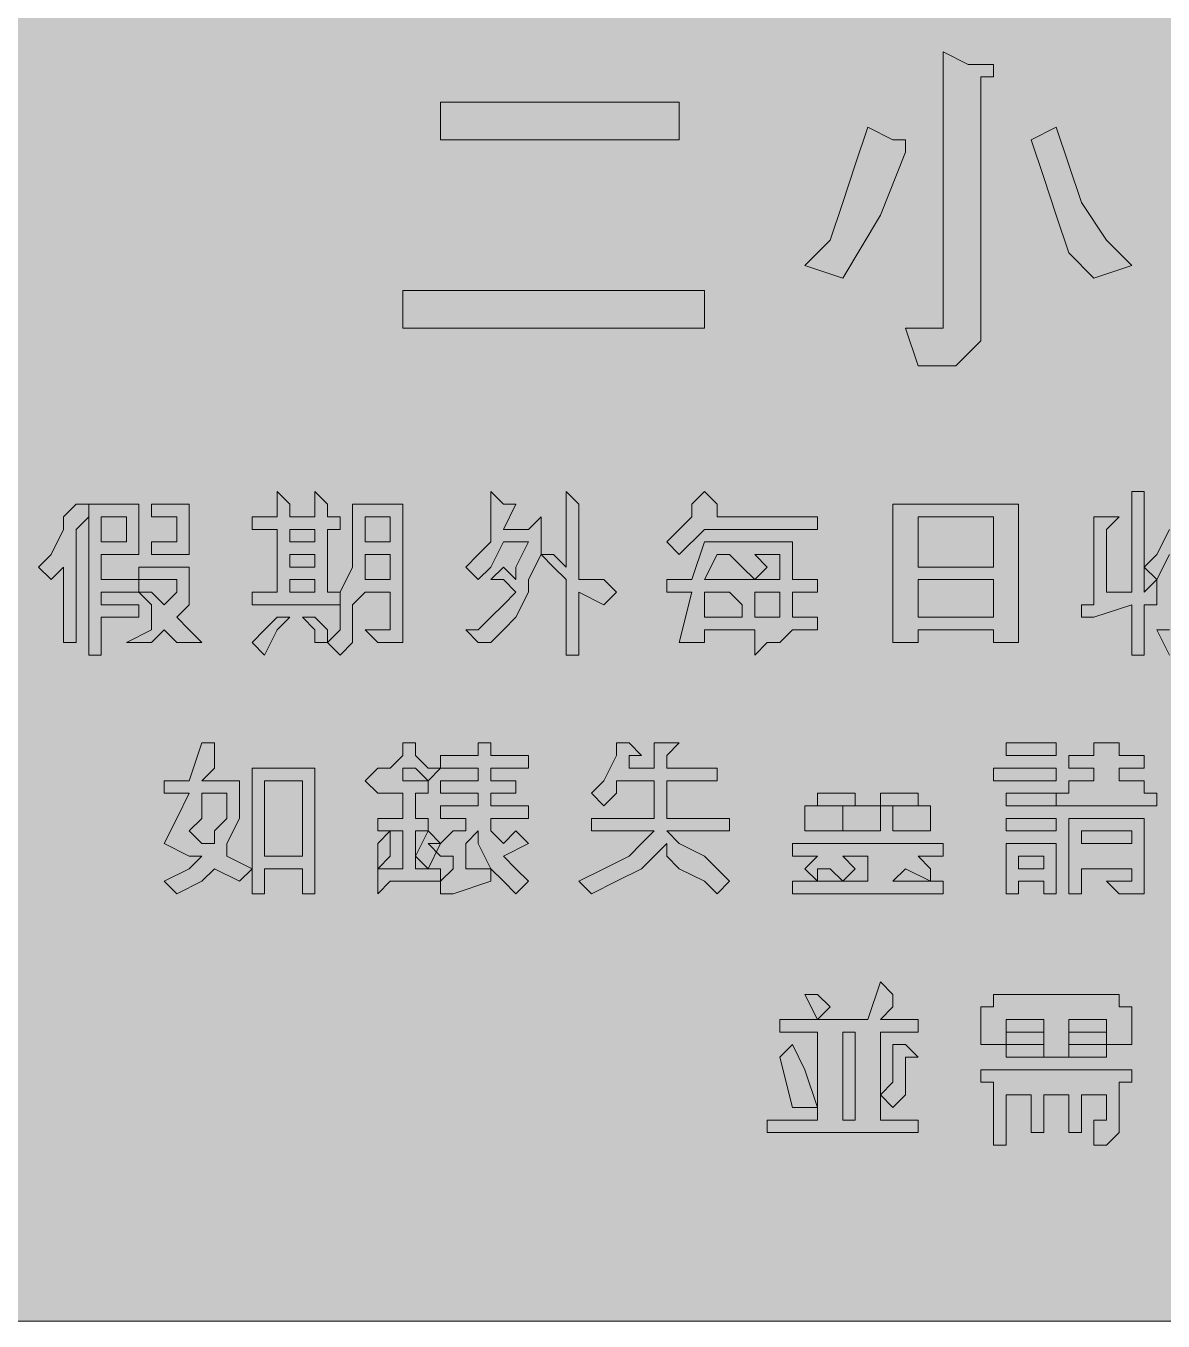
# Model space of a CAD drawing. Header units: metres. Extents: x 10 to 558, y 12 to 259.
# Drawn here: x 135.8 to 244.3, y 11.8 to 135.4 of the extents above; entities that cross this region are included whole.
import ezdxf

# ---------------------------------------------------------------- set-up
doc = ezdxf.new("R2010")
doc.units = ezdxf.units.M
doc.layers.add('FILL_BLUE_0000FF', color=7, linetype='Continuous', true_color=0x0000ff)
doc.layers.add('FILL_WHITE_FFFFFF', color=7, linetype='Continuous', true_color=0xffffff)

msp = doc.modelspace()

# ---------------------------------------------------------------- hatches: boundary and pattern name
at = {"layer": 'FILL_BLUE_0000FF', "true_color": 0x0000ff}
h = msp.add_hatch(color=7, dxfattribs=at)
h.dxf.hatch_style = 1
h.paths.add_polyline_path([(552.54, 258.94), (553.8, 258.81), (554.83, 258.45), (555.75, 257.76), (557.14, 256.15), (557.56, 255.44), (557.85, 254.76), (558.11, 253.37), (558.15, 251.76), (558.15, 18.96), (558.15, 15.36), (557.75, 15.31), (557.44, 15.15), (556.95, 14.61), (556.46, 13.84), (555.75, 12.96), (554.83, 12.27), (553.8, 11.91), (552.54, 11.78), (550.95, 11.76), (16.95, 11.76), (13.35, 11.76), (12.6, 12.36), (11.83, 12.77), (10.95, 12.96), (10.26, 14.57), (9.9, 15.96), (9.77, 17.35), (9.75, 18.96), (9.75, 251.76), (9.75, 255.36), (10.35, 256.11), (10.76, 256.88), (10.95, 257.76), (11.83, 257.95), (12.6, 258.36), (13.35, 258.96), (16.95, 258.96), (550.95, 258.96), (552.54, 258.94)])
at = {"layer": 'FILL_WHITE_FFFFFF', "true_color": 0xffffff}
h = msp.add_hatch(color=7, dxfattribs=at)
h.dxf.hatch_style = 1
h.paths.add_polyline_path([(226.95, 131.76), (228.15, 131.76), (228.15, 130.56), (226.95, 130.56), (226.95, 107.76), (226.95, 105.36), (225.75, 104.16), (224.55, 102.96), (223.35, 102.96), (220.95, 102.96), (219.75, 106.56), (222.15, 106.56), (223.35, 106.56), (223.35, 107.76), (223.35, 132.96), (225.75, 131.76), (226.95, 131.76)])
h = msp.add_hatch(color=7, dxfattribs=at)
h.dxf.hatch_style = 1
h.paths.add_polyline_path([(198.15, 128.16), (198.15, 124.56), (175.35, 124.56), (175.35, 128.16), (198.15, 128.16)])
h = msp.add_hatch(color=7, dxfattribs=at)
h.dxf.hatch_style = 1
h.paths.add_polyline_path([(212.55, 114.96), (213.75, 118.56), (214.95, 122.16), (216.15, 125.76), (218.55, 124.56), (219.75, 124.56), (219.75, 123.36), (217.35, 117.36), (213.75, 111.36), (210.15, 112.56), (212.55, 114.96)])
h = msp.add_hatch(color=7, dxfattribs=at)
h.dxf.hatch_style = 1
h.paths.add_polyline_path([(235.35, 113.76), (234.15, 117.36), (232.95, 120.96), (231.75, 124.56), (234.15, 125.76), (235.35, 122.16), (236.55, 118.56), (238.95, 114.96), (241.35, 112.56), (237.75, 111.36), (235.35, 113.76)])
h = msp.add_hatch(color=7, dxfattribs=at)
h.dxf.hatch_style = 1
h.paths.add_polyline_path([(200.55, 110.16), (200.55, 106.56), (171.75, 106.56), (171.75, 110.16), (200.55, 110.16)])
h = msp.add_hatch(color=7, dxfattribs=at)
h.dxf.hatch_style = 1
h.paths.add_polyline_path([(160.95, 88.56), (163.35, 88.56), (163.35, 90.96), (164.55, 89.76), (164.55, 88.56), (165.75, 88.56), (165.75, 87.36), (164.55, 87.36), (164.55, 81.36), (165.75, 81.36), (165.75, 80.16), (157.35, 80.16), (157.35, 81.36), (159.75, 81.36), (159.75, 87.36), (157.35, 87.36), (157.35, 88.56), (159.75, 88.56), (159.75, 90.96), (160.95, 89.76), (160.95, 88.56)])
h.paths.add_polyline_path([(160.95, 83.76), (163.35, 83.76), (163.35, 84.96), (160.95, 84.96), (160.95, 83.76)], flags=16)
h.paths.add_polyline_path([(160.95, 82.56), (160.95, 81.36), (163.35, 81.36), (163.35, 82.56), (160.95, 82.56)], flags=16)
h.paths.add_polyline_path([(163.35, 87.36), (160.95, 87.36), (160.95, 86.16), (163.35, 86.16), (163.35, 87.36)], flags=16)
h = msp.add_hatch(color=7, dxfattribs=at)
h.dxf.hatch_style = 1
h.paths.add_polyline_path([(182.55, 89.76), (181.35, 87.36), (183.75, 87.36), (184.95, 88.56), (184.95, 87.36), (184.95, 84.96), (183.75, 82.56), (183.75, 81.36), (182.55, 78.96), (181.35, 77.76), (180.15, 76.56), (178.95, 76.56), (177.75, 77.76), (178.95, 77.76), (180.15, 78.96), (181.35, 80.16), (182.55, 81.36), (181.35, 82.56), (180.15, 82.56), (181.35, 83.76), (182.55, 82.56), (182.55, 83.76), (183.75, 86.16), (181.35, 86.16), (180.15, 83.76), (178.95, 82.56), (177.75, 83.76), (178.95, 84.96), (180.15, 86.16), (180.15, 88.56), (180.15, 90.96), (181.35, 89.76), (182.55, 89.76)])
h = msp.add_hatch(color=7, dxfattribs=at)
h.dxf.hatch_style = 1
h.paths.add_polyline_path([(190.95, 82.56), (192.15, 81.36), (190.95, 80.16), (188.55, 81.36), (188.55, 75.36), (187.35, 75.36), (187.35, 82.56), (186.15, 83.76), (184.95, 84.96), (186.15, 84.96), (187.35, 83.76), (187.35, 90.96), (188.55, 89.76), (188.55, 82.56), (190.95, 82.56)])
h = msp.add_hatch(color=7, dxfattribs=at)
h.dxf.hatch_style = 1
h.paths.add_polyline_path([(198.15, 87.36), (199.35, 88.56), (199.35, 89.76), (200.55, 90.96), (201.75, 89.76), (201.75, 88.56), (211.35, 88.56), (211.35, 87.36), (200.55, 87.36), (198.15, 84.96), (196.95, 86.16), (198.15, 87.36)])
h = msp.add_hatch(color=7, dxfattribs=at)
h.dxf.hatch_style = 1
h.paths.add_polyline_path([(237.75, 80.16), (237.75, 88.56), (238.95, 88.56), (240.15, 88.56), (238.95, 87.36), (238.95, 81.36), (241.35, 81.36), (241.35, 90.96), (242.55, 90.96), (242.55, 89.76), (242.55, 81.36), (243.75, 82.56), (243.75, 80.16), (242.55, 80.16), (242.55, 75.36), (241.35, 75.36), (241.35, 80.16), (237.75, 78.96), (236.55, 78.96), (236.55, 80.16), (237.75, 80.16)])
h = msp.add_hatch(color=7, dxfattribs=at)
h.dxf.hatch_style = 1
h.paths.add_polyline_path([(242.55, 83.76), (243.75, 84.96), (244.95, 87.36), (244.95, 88.56), (244.95, 90.96), (246.15, 89.76), (247.35, 89.76), (246.15, 88.56), (250.95, 88.56), (250.95, 86.16), (250.95, 84.96), (249.75, 82.56), (249.75, 80.16), (248.55, 78.96), (249.75, 77.76), (252.15, 76.56), (250.95, 75.36), (249.75, 76.56), (247.35, 77.76), (246.15, 76.56), (244.95, 75.36), (243.75, 77.76), (244.95, 77.76), (246.15, 78.96), (247.35, 78.96), (246.15, 80.16), (246.15, 81.36), (244.95, 82.56), (244.95, 84.96), (243.75, 82.56), (242.55, 83.76)])
h.paths.add_polyline_path([(246.15, 84.96), (246.15, 83.76), (247.35, 82.56), (247.35, 81.36), (247.35, 80.16), (248.55, 81.36), (248.55, 82.56), (248.55, 84.96), (248.55, 86.16), (246.15, 86.16), (244.95, 84.96), (246.15, 84.96)], flags=16)
h = msp.add_hatch(color=7, dxfattribs=at)
h.dxf.hatch_style = 1
h.paths.add_polyline_path([(141.75, 88.56), (140.55, 87.36), (140.55, 76.56), (139.35, 76.56), (139.35, 83.76), (138.15, 82.56), (136.95, 83.76), (138.15, 84.96), (139.35, 87.36), (139.35, 88.56), (140.55, 89.76), (141.75, 89.76), (141.75, 88.56)])
h = msp.add_hatch(color=7, dxfattribs=at)
h.dxf.hatch_style = 1
h.paths.add_polyline_path([(146.55, 84.96), (142.95, 84.96), (142.95, 82.56), (146.55, 82.56), (146.55, 81.36), (142.95, 81.36), (142.95, 80.16), (146.55, 80.16), (146.55, 78.96), (142.95, 78.96), (142.95, 75.36), (141.75, 75.36), (141.75, 89.76), (146.55, 89.76), (146.55, 84.96)])
h.paths.add_polyline_path([(145.35, 88.56), (142.95, 88.56), (142.95, 86.16), (145.35, 86.16), (145.35, 88.56)], flags=16)
h = msp.add_hatch(color=7, dxfattribs=at)
h.dxf.hatch_style = 1
h.paths.add_polyline_path([(151.35, 89.76), (151.35, 84.96), (147.75, 84.96), (147.75, 86.16), (150.15, 86.16), (150.15, 88.56), (147.75, 88.56), (147.75, 89.76), (151.35, 89.76)])
h = msp.add_hatch(color=7, dxfattribs=at)
h.dxf.hatch_style = 1
h.paths.add_polyline_path([(171.75, 76.56), (170.55, 76.56), (169.35, 76.56), (168.15, 77.76), (169.35, 77.76), (170.55, 77.76), (170.55, 81.36), (168.15, 81.36), (166.95, 80.16), (166.95, 77.76), (166.95, 76.56), (165.75, 75.36), (164.55, 76.56), (165.75, 77.76), (165.75, 78.96), (165.75, 81.36), (166.95, 83.76), (166.95, 89.76), (171.75, 89.76), (171.75, 77.76), (171.75, 76.56)])
h.paths.add_polyline_path([(168.15, 84.96), (168.15, 82.56), (170.55, 82.56), (170.55, 84.96), (168.15, 84.96)], flags=16)
h.paths.add_polyline_path([(170.55, 88.56), (168.15, 88.56), (168.15, 86.16), (170.55, 86.16), (170.55, 88.56)], flags=16)
h = msp.add_hatch(color=7, dxfattribs=at)
h.dxf.hatch_style = 1
h.paths.add_polyline_path([(230.55, 76.56), (228.15, 76.56), (228.15, 77.76), (220.95, 77.76), (220.95, 76.56), (218.55, 76.56), (218.55, 89.76), (230.55, 89.76), (230.55, 76.56)])
h.paths.add_polyline_path([(220.95, 82.56), (220.95, 78.96), (228.15, 78.96), (228.15, 82.56), (220.95, 82.56)], flags=16)
h.paths.add_polyline_path([(228.15, 88.56), (220.95, 88.56), (220.95, 83.76), (228.15, 83.76), (228.15, 88.56)], flags=16)
h = msp.add_hatch(color=7, dxfattribs=at)
h.dxf.hatch_style = 1
h.paths.add_polyline_path([(196.95, 82.56), (199.35, 82.56), (200.55, 86.16), (208.95, 86.16), (208.95, 82.56), (211.35, 82.56), (211.35, 81.36), (208.95, 81.36), (208.95, 78.96), (211.35, 78.96), (211.35, 77.76), (208.95, 77.76), (207.75, 76.56), (206.55, 76.56), (205.35, 75.36), (205.35, 77.76), (200.55, 77.76), (200.55, 76.56), (198.15, 76.56), (199.35, 81.36), (196.95, 81.36), (196.95, 82.56)])
h.paths.add_polyline_path([(207.75, 84.96), (205.35, 84.96), (206.55, 83.76), (205.35, 82.56), (207.75, 82.56), (207.75, 84.96)], flags=16)
h.paths.add_polyline_path([(204.15, 83.76), (202.95, 84.96), (201.75, 84.96), (200.55, 82.56), (205.35, 82.56), (204.15, 83.76)], flags=16)
h.paths.add_polyline_path([(205.35, 78.96), (207.75, 78.96), (207.75, 81.36), (205.35, 81.36), (205.35, 80.16), (205.35, 78.96)], flags=16)
h.paths.add_polyline_path([(200.55, 81.36), (200.55, 78.96), (204.15, 78.96), (204.15, 80.16), (202.95, 81.36), (200.55, 81.36)], flags=16)
h = msp.add_hatch(color=7, dxfattribs=at)
h.dxf.hatch_style = 1
h.paths.add_polyline_path([(150.15, 83.76), (151.35, 83.76), (151.35, 82.56), (151.35, 80.16), (150.15, 78.96), (151.35, 77.76), (152.55, 76.56), (151.35, 76.56), (150.15, 76.56), (148.95, 77.76), (147.75, 76.56), (146.55, 76.56), (145.35, 76.56), (147.75, 77.76), (147.75, 78.96), (147.75, 80.16), (146.55, 81.36), (147.75, 81.36), (148.95, 80.16), (150.15, 81.36), (150.15, 82.56), (146.55, 82.56), (146.55, 83.76), (150.15, 83.76)])
h = msp.add_hatch(color=7, dxfattribs=at)
h.dxf.hatch_style = 1
h.paths.add_polyline_path([(158.55, 77.76), (159.75, 78.96), (160.95, 78.96), (159.75, 77.76), (158.55, 75.36), (157.35, 76.56), (158.55, 77.76)])
h = msp.add_hatch(color=7, dxfattribs=at)
h.dxf.hatch_style = 1
h.paths.add_polyline_path([(164.55, 77.76), (164.55, 76.56), (163.35, 76.56), (163.35, 77.76), (162.15, 78.96), (163.35, 78.96), (164.55, 77.76)])
h = msp.add_hatch(color=7, dxfattribs=at)
h.dxf.hatch_style = 1
h.paths.add_polyline_path([(151.35, 62.16), (148.95, 62.16), (148.95, 63.36), (151.35, 63.36), (152.55, 66.96), (153.75, 66.96), (153.75, 65.76), (153.75, 64.56), (152.55, 63.36), (156.15, 63.36), (156.15, 62.16), (156.15, 60.96), (156.15, 59.76), (154.95, 57.36), (154.95, 56.16), (157.35, 54.96), (156.15, 53.76), (153.75, 54.96), (152.55, 53.76), (150.15, 52.56), (148.95, 53.76), (151.35, 54.96), (152.55, 56.16), (151.35, 56.16), (148.95, 57.36), (150.15, 59.76), (151.35, 62.16)])
h.paths.add_polyline_path([(151.35, 58.56), (152.55, 57.36), (153.75, 57.36), (153.75, 58.56), (154.95, 59.76), (154.95, 60.96), (154.95, 62.16), (152.55, 62.16), (152.55, 59.76), (151.35, 58.56)], flags=16)
h = msp.add_hatch(color=7, dxfattribs=at)
h.dxf.hatch_style = 1
h.paths.add_polyline_path([(172.95, 62.16), (172.95, 59.76), (174.15, 59.76), (174.15, 58.56), (172.95, 58.56), (172.95, 54.96), (175.35, 54.96), (175.35, 53.76), (170.55, 53.76), (169.35, 52.56), (169.35, 53.76), (169.35, 54.96), (171.75, 54.96), (171.75, 58.56), (169.35, 58.56), (169.35, 59.76), (171.75, 59.76), (171.75, 62.16), (169.35, 62.16), (168.15, 63.36), (169.35, 64.56), (170.55, 64.56), (171.75, 65.76), (171.75, 66.96), (172.95, 66.96), (172.95, 65.76), (174.15, 64.56), (175.35, 64.56), (174.15, 63.36), (174.15, 62.16), (172.95, 62.16)])
h.paths.add_polyline_path([(172.95, 64.56), (171.75, 64.56), (171.75, 63.36), (174.15, 63.36), (172.95, 64.56)], flags=16)
h = msp.add_hatch(color=7, dxfattribs=at)
h.dxf.hatch_style = 1
h.paths.add_polyline_path([(176.55, 52.56), (175.35, 52.56), (175.35, 53.76), (176.55, 54.96), (176.55, 56.16), (175.35, 56.16), (174.15, 57.36), (175.35, 57.36), (176.55, 58.56), (177.75, 58.56), (177.75, 59.76), (175.35, 59.76), (175.35, 60.96), (178.95, 60.96), (178.95, 62.16), (175.35, 62.16), (175.35, 63.36), (178.95, 63.36), (178.95, 64.56), (175.35, 64.56), (175.35, 65.76), (178.95, 65.76), (178.95, 66.96), (180.15, 66.96), (180.15, 65.76), (183.75, 65.76), (183.75, 64.56), (180.15, 64.56), (180.15, 63.36), (182.55, 63.36), (182.55, 62.16), (180.15, 62.16), (180.15, 60.96), (183.75, 60.96), (183.75, 59.76), (180.15, 59.76), (180.15, 58.56), (181.35, 57.36), (182.55, 58.56), (183.75, 57.36), (181.35, 56.16), (182.55, 54.96), (183.75, 53.76), (182.55, 52.56), (181.35, 53.76), (180.15, 54.96), (180.15, 53.76), (176.55, 52.56)])
h.paths.add_polyline_path([(178.95, 57.36), (178.95, 58.56), (177.75, 57.36), (177.75, 54.96), (180.15, 54.96), (178.95, 57.36)], flags=16)
h = msp.add_hatch(color=7, dxfattribs=at)
h.dxf.hatch_style = 1
h.paths.add_polyline_path([(194.55, 65.76), (193.35, 65.76), (193.35, 64.56), (195.75, 64.56), (195.75, 66.96), (196.95, 66.96), (198.15, 66.96), (196.95, 65.76), (196.95, 64.56), (201.75, 64.56), (201.75, 63.36), (196.95, 63.36), (196.95, 59.76), (202.95, 59.76), (202.95, 58.56), (196.95, 58.56), (198.15, 57.36), (200.55, 56.16), (201.75, 54.96), (202.95, 53.76), (201.75, 52.56), (200.55, 53.76), (198.15, 54.96), (196.95, 56.16), (196.95, 57.36), (195.75, 56.16), (194.55, 54.96), (192.15, 53.76), (189.75, 52.56), (188.55, 53.76), (190.95, 54.96), (193.35, 56.16), (194.55, 57.36), (195.75, 58.56), (189.75, 58.56), (189.75, 59.76), (195.75, 59.76), (195.75, 63.36), (192.15, 63.36), (192.15, 62.16), (190.95, 60.96), (189.75, 62.16), (190.95, 63.36), (192.15, 65.76), (192.15, 66.96), (193.35, 66.96), (194.55, 65.76)])
h = msp.add_hatch(color=7, dxfattribs=at)
h.dxf.hatch_style = 1
h.paths.add_polyline_path([(234.15, 66.96), (234.15, 65.76), (229.35, 65.76), (229.35, 66.96), (234.15, 66.96)])
h = msp.add_hatch(color=7, dxfattribs=at)
h.dxf.hatch_style = 1
h.paths.add_polyline_path([(237.75, 63.36), (237.75, 64.56), (235.35, 64.56), (235.35, 65.76), (237.75, 65.76), (237.75, 66.96), (238.95, 66.96), (240.15, 66.96), (240.15, 65.76), (242.55, 65.76), (242.55, 64.56), (240.15, 64.56), (240.15, 63.36), (242.55, 63.36), (242.55, 62.16), (243.75, 62.16), (243.75, 60.96), (234.15, 60.96), (234.15, 62.16), (235.35, 62.16), (235.35, 63.36), (237.75, 63.36)])
h = msp.add_hatch(color=7, dxfattribs=at)
h.dxf.hatch_style = 1
h.paths.add_polyline_path([(163.35, 64.56), (163.35, 52.56), (162.15, 52.56), (162.15, 54.96), (158.55, 54.96), (158.55, 52.56), (157.35, 52.56), (157.35, 64.56), (163.35, 64.56)])
h.paths.add_polyline_path([(162.15, 63.36), (158.55, 63.36), (158.55, 56.16), (162.15, 56.16), (162.15, 63.36)], flags=16)
h = msp.add_hatch(color=7, dxfattribs=at)
h.dxf.hatch_style = 1
h.paths.add_polyline_path([(234.15, 64.56), (234.15, 63.36), (228.15, 63.36), (228.15, 64.56), (234.15, 64.56)])
h = msp.add_hatch(color=7, dxfattribs=at)
h.dxf.hatch_style = 1
h.paths.add_polyline_path([(214.95, 62.16), (214.95, 60.96), (211.35, 60.96), (211.35, 62.16), (214.95, 62.16)])
h = msp.add_hatch(color=7, dxfattribs=at)
h.dxf.hatch_style = 1
h.paths.add_polyline_path([(220.95, 62.16), (220.95, 60.96), (217.35, 60.96), (217.35, 62.16), (220.95, 62.16)])
h = msp.add_hatch(color=7, dxfattribs=at)
h.dxf.hatch_style = 1
h.paths.add_polyline_path([(234.15, 62.16), (234.15, 60.96), (229.35, 60.96), (229.35, 62.16), (234.15, 62.16)])
h = msp.add_hatch(color=7, dxfattribs=at)
h.dxf.hatch_style = 1
h.paths.add_polyline_path([(213.75, 60.96), (213.75, 58.56), (210.15, 58.56), (210.15, 60.96), (213.75, 60.96)])
h = msp.add_hatch(color=7, dxfattribs=at)
h.dxf.hatch_style = 1
h.paths.add_polyline_path([(217.35, 60.96), (217.35, 58.56), (213.75, 58.56), (213.75, 60.96), (217.35, 60.96)])
h = msp.add_hatch(color=7, dxfattribs=at)
h.dxf.hatch_style = 1
h.paths.add_polyline_path([(222.15, 60.96), (222.15, 58.56), (218.55, 58.56), (218.55, 60.96), (222.15, 60.96)])
h = msp.add_hatch(color=7, dxfattribs=at)
h.dxf.hatch_style = 1
h.paths.add_polyline_path([(234.15, 59.76), (234.15, 58.56), (229.35, 58.56), (229.35, 59.76), (234.15, 59.76)])
h = msp.add_hatch(color=7, dxfattribs=at)
h.dxf.hatch_style = 1
h.paths.add_polyline_path([(242.55, 59.76), (242.55, 53.76), (242.55, 52.56), (241.35, 52.56), (240.15, 52.56), (238.95, 53.76), (240.15, 53.76), (241.35, 53.76), (241.35, 54.96), (236.55, 54.96), (236.55, 52.56), (235.35, 52.56), (235.35, 59.76), (242.55, 59.76)])
h.paths.add_polyline_path([(241.35, 58.56), (236.55, 58.56), (236.55, 57.36), (241.35, 57.36), (241.35, 58.56)], flags=16)
h = msp.add_hatch(color=7, dxfattribs=at)
h.dxf.hatch_style = 1
h.paths.add_polyline_path([(170.55, 57.36), (170.55, 56.16), (169.35, 54.96), (169.35, 56.16), (169.35, 57.36), (170.55, 58.56), (170.55, 57.36)])
h = msp.add_hatch(color=7, dxfattribs=at)
h.dxf.hatch_style = 1
h.paths.add_polyline_path([(174.15, 58.56), (175.35, 57.36), (174.15, 54.96), (172.95, 56.16), (174.15, 58.56)])
h = msp.add_hatch(color=7, dxfattribs=at)
h.dxf.hatch_style = 1
h.paths.add_polyline_path([(220.95, 56.16), (222.15, 54.96), (222.15, 53.76), (223.35, 53.76), (223.35, 52.56), (208.95, 52.56), (208.95, 53.76), (211.35, 53.76), (210.15, 54.96), (211.35, 56.16), (208.95, 56.16), (208.95, 57.36), (223.35, 57.36), (223.35, 56.16), (220.95, 56.16)])
h.paths.add_polyline_path([(219.75, 54.96), (218.55, 53.76), (222.15, 53.76), (219.75, 54.96)], flags=16)
h.paths.add_polyline_path([(213.75, 53.76), (212.55, 54.96), (211.35, 54.96), (211.35, 53.76), (213.75, 53.76)], flags=16)
h.paths.add_polyline_path([(216.15, 53.76), (216.15, 56.16), (213.75, 56.16), (214.95, 54.96), (213.75, 53.76), (216.15, 53.76)], flags=16)
h = msp.add_hatch(color=7, dxfattribs=at)
h.dxf.hatch_style = 1
h.paths.add_polyline_path([(234.15, 57.36), (234.15, 52.56), (232.95, 52.56), (232.95, 53.76), (230.55, 53.76), (230.55, 52.56), (229.35, 52.56), (229.35, 57.36), (234.15, 57.36)])
h.paths.add_polyline_path([(232.95, 56.16), (230.55, 56.16), (230.55, 54.96), (232.95, 54.96), (232.95, 56.16)], flags=16)
h = msp.add_hatch(color=7, dxfattribs=at)
h.dxf.hatch_style = 1
h.paths.add_polyline_path([(218.55, 41.76), (217.35, 40.56), (220.95, 40.56), (220.95, 39.36), (217.35, 39.36), (217.35, 30.96), (220.95, 30.96), (220.95, 29.76), (206.55, 29.76), (206.55, 30.96), (211.35, 30.96), (211.35, 39.36), (207.75, 39.36), (207.75, 40.56), (211.35, 40.56), (216.15, 40.56), (217.35, 44.16), (218.55, 42.96), (218.55, 41.76)])
h.paths.add_polyline_path([(214.95, 39.36), (213.75, 39.36), (213.75, 30.96), (214.95, 30.96), (214.95, 39.36)], flags=16)
h = msp.add_hatch(color=7, dxfattribs=at)
h.dxf.hatch_style = 1
h.paths.add_polyline_path([(211.35, 40.56), (210.15, 42.96), (211.35, 42.96), (212.55, 41.76), (211.35, 40.56)])
h = msp.add_hatch(color=7, dxfattribs=at)
h.dxf.hatch_style = 1
h.paths.add_polyline_path([(240.15, 42.96), (240.15, 41.76), (241.35, 41.76), (241.35, 38.16), (238.95, 38.16), (238.95, 40.56), (235.35, 40.56), (235.35, 36.96), (232.95, 36.96), (232.95, 40.56), (229.35, 40.56), (229.35, 38.16), (226.95, 38.16), (226.95, 41.76), (228.15, 41.76), (228.15, 42.96), (240.15, 42.96)])
h = msp.add_hatch(color=7, dxfattribs=at)
h.dxf.hatch_style = 1
h.paths.add_polyline_path([(232.95, 39.36), (232.95, 38.16), (229.35, 38.16), (229.35, 39.36), (232.95, 39.36)])
h = msp.add_hatch(color=7, dxfattribs=at)
h.dxf.hatch_style = 1
h.paths.add_polyline_path([(238.95, 39.36), (238.95, 38.16), (235.35, 38.16), (235.35, 39.36), (238.95, 39.36)])
h = msp.add_hatch(color=7, dxfattribs=at)
h.dxf.hatch_style = 1
h.paths.add_polyline_path([(210.15, 35.76), (211.35, 32.16), (208.95, 32.16), (207.75, 36.96), (208.95, 38.16), (210.15, 35.76)])
h = msp.add_hatch(color=7, dxfattribs=at)
h.dxf.hatch_style = 1
h.paths.add_polyline_path([(218.55, 34.56), (218.55, 35.76), (218.55, 38.16), (219.75, 38.16), (220.95, 36.96), (219.75, 36.96), (219.75, 35.76), (219.75, 34.56), (219.75, 33.36), (218.55, 32.16), (217.35, 33.36), (218.55, 34.56)])
h = msp.add_hatch(color=7, dxfattribs=at)
h.dxf.hatch_style = 1
h.paths.add_polyline_path([(232.95, 38.16), (232.95, 36.96), (229.35, 36.96), (229.35, 38.16), (232.95, 38.16)])
h = msp.add_hatch(color=7, dxfattribs=at)
h.dxf.hatch_style = 1
h.paths.add_polyline_path([(238.95, 38.16), (238.95, 36.96), (235.35, 36.96), (235.35, 38.16), (238.95, 38.16)])
h = msp.add_hatch(color=7, dxfattribs=at)
h.dxf.hatch_style = 1
h.paths.add_polyline_path([(226.95, 35.76), (241.35, 35.76), (241.35, 34.56), (240.15, 34.56), (240.15, 30.96), (240.15, 29.76), (238.95, 28.56), (237.75, 28.56), (237.75, 29.76), (237.75, 30.96), (238.95, 30.96), (238.95, 33.36), (236.55, 33.36), (236.55, 29.76), (235.35, 29.76), (235.35, 33.36), (232.95, 33.36), (232.95, 29.76), (231.75, 29.76), (231.75, 33.36), (229.35, 33.36), (229.35, 28.56), (228.15, 28.56), (228.15, 34.56), (226.95, 34.56), (226.95, 35.76)])

# ---------------------------------------------------------------- linework, layer by layer
at = {"layer": 'FILL_BLUE_0000FF', "lineweight": 0, "true_color": 0x0000ff}
msp.add_lwpolyline([(550.95, 11.76), (16.95, 11.76), (13.35, 11.76), (12.6, 12.36), (11.83, 12.77), (10.95, 12.96), (10.26, 14.57), (9.9, 15.96), (9.77, 17.35), (9.75, 18.96), (9.75, 251.76), (9.75, 255.36), (10.35, 256.11), (10.76, 256.88), (10.95, 257.76), (11.83, 257.95), (12.6, 258.36), (13.35, 258.96), (16.95, 258.96), (550.95, 258.96)], dxfattribs=at)
at = {"layer": 'FILL_WHITE_FFFFFF', "lineweight": 0, "true_color": 0xffffff}
for points in [[(226.95, 131.76), (228.15, 131.76), (228.15, 130.56), (226.95, 130.56), (226.95, 107.76), (226.95, 105.36), (225.75, 104.16), (224.55, 102.96), (223.35, 102.96), (220.95, 102.96), (219.75, 106.56), (222.15, 106.56), (223.35, 106.56), (223.35, 107.76), (223.35, 132.96), (225.75, 131.76)], [(198.15, 128.16), (198.15, 124.56), (175.35, 124.56), (175.35, 128.16)], [(212.55, 114.96), (213.75, 118.56), (214.95, 122.16), (216.15, 125.76), (218.55, 124.56), (219.75, 124.56), (219.75, 123.36), (217.35, 117.36), (213.75, 111.36), (210.15, 112.56)], [(235.35, 113.76), (234.15, 117.36), (232.95, 120.96), (231.75, 124.56), (234.15, 125.76), (235.35, 122.16), (236.55, 118.56), (238.95, 114.96), (241.35, 112.56), (237.75, 111.36)], [(200.55, 110.16), (200.55, 106.56), (171.75, 106.56), (171.75, 110.16)], [(160.95, 88.56), (163.35, 88.56), (163.35, 90.96), (164.55, 89.76), (164.55, 88.56), (165.75, 88.56), (165.75, 87.36), (164.55, 87.36), (164.55, 81.36), (165.75, 81.36), (165.75, 80.16), (157.35, 80.16), (157.35, 81.36), (159.75, 81.36), (159.75, 87.36), (157.35, 87.36), (157.35, 88.56), (159.75, 88.56), (159.75, 90.96), (160.95, 89.76)], [(182.55, 89.76), (181.35, 87.36), (183.75, 87.36), (184.95, 88.56), (184.95, 87.36), (184.95, 84.96), (183.75, 82.56), (183.75, 81.36), (182.55, 78.96), (181.35, 77.76), (180.15, 76.56), (178.95, 76.56), (177.75, 77.76), (178.95, 77.76), (180.15, 78.96), (181.35, 80.16), (182.55, 81.36), (181.35, 82.56), (180.15, 82.56), (181.35, 83.76), (182.55, 82.56), (182.55, 83.76), (183.75, 86.16), (181.35, 86.16), (180.15, 83.76), (178.95, 82.56), (177.75, 83.76), (178.95, 84.96), (180.15, 86.16), (180.15, 88.56), (180.15, 90.96), (181.35, 89.76)], [(190.95, 82.56), (192.15, 81.36), (190.95, 80.16), (188.55, 81.36), (188.55, 75.36), (187.35, 75.36), (187.35, 82.56), (186.15, 83.76), (184.95, 84.96), (186.15, 84.96), (187.35, 83.76), (187.35, 90.96), (188.55, 89.76), (188.55, 82.56)], [(198.15, 87.36), (199.35, 88.56), (199.35, 89.76), (200.55, 90.96), (201.75, 89.76), (201.75, 88.56), (211.35, 88.56), (211.35, 87.36), (200.55, 87.36), (198.15, 84.96), (196.95, 86.16)], [(237.75, 80.16), (237.75, 88.56), (238.95, 88.56), (240.15, 88.56), (238.95, 87.36), (238.95, 81.36), (241.35, 81.36), (241.35, 90.96), (242.55, 90.96), (242.55, 89.76), (242.55, 81.36), (243.75, 82.56), (243.75, 80.16), (242.55, 80.16), (242.55, 75.36), (241.35, 75.36), (241.35, 80.16), (237.75, 78.96), (236.55, 78.96), (236.55, 80.16)], [(141.75, 88.56), (140.55, 87.36), (140.55, 76.56), (139.35, 76.56), (139.35, 83.76), (138.15, 82.56), (136.95, 83.76), (138.15, 84.96), (139.35, 87.36), (139.35, 88.56), (140.55, 89.76), (141.75, 89.76)], [(146.55, 84.96), (142.95, 84.96), (142.95, 82.56), (146.55, 82.56), (146.55, 81.36), (142.95, 81.36), (142.95, 80.16), (146.55, 80.16), (146.55, 78.96), (142.95, 78.96), (142.95, 75.36), (141.75, 75.36), (141.75, 89.76), (146.55, 89.76)], [(151.35, 89.76), (151.35, 84.96), (147.75, 84.96), (147.75, 86.16), (150.15, 86.16), (150.15, 88.56), (147.75, 88.56), (147.75, 89.76)], [(171.75, 76.56), (170.55, 76.56), (169.35, 76.56), (168.15, 77.76), (169.35, 77.76), (170.55, 77.76), (170.55, 81.36), (168.15, 81.36), (166.95, 80.16), (166.95, 77.76), (166.95, 76.56), (165.75, 75.36), (164.55, 76.56), (165.75, 77.76), (165.75, 78.96), (165.75, 81.36), (166.95, 83.76), (166.95, 89.76), (171.75, 89.76), (171.75, 77.76)], [(230.55, 76.56), (228.15, 76.56), (228.15, 77.76), (220.95, 77.76), (220.95, 76.56), (218.55, 76.56), (218.55, 89.76), (230.55, 89.76)], [(145.35, 88.56), (142.95, 88.56), (142.95, 86.16), (145.35, 86.16)], [(170.55, 88.56), (168.15, 88.56), (168.15, 86.16), (170.55, 86.16)], [(228.15, 88.56), (220.95, 88.56), (220.95, 83.76), (228.15, 83.76)], [(163.35, 87.36), (160.95, 87.36), (160.95, 86.16), (163.35, 86.16)], [(196.95, 82.56), (199.35, 82.56), (200.55, 86.16), (208.95, 86.16), (208.95, 82.56), (211.35, 82.56), (211.35, 81.36), (208.95, 81.36), (208.95, 78.96), (211.35, 78.96), (211.35, 77.76), (208.95, 77.76), (207.75, 76.56), (206.55, 76.56), (205.35, 75.36), (205.35, 77.76), (200.55, 77.76), (200.55, 76.56), (198.15, 76.56), (199.35, 81.36), (196.95, 81.36)], [(160.95, 83.76), (163.35, 83.76), (163.35, 84.96), (160.95, 84.96)], [(168.15, 84.96), (168.15, 82.56), (170.55, 82.56), (170.55, 84.96)], [(204.15, 83.76), (202.95, 84.96), (201.75, 84.96), (200.55, 82.56), (205.35, 82.56)], [(207.75, 84.96), (205.35, 84.96), (206.55, 83.76), (205.35, 82.56), (207.75, 82.56)], [(150.15, 83.76), (151.35, 83.76), (151.35, 82.56), (151.35, 80.16), (150.15, 78.96), (151.35, 77.76), (152.55, 76.56), (151.35, 76.56), (150.15, 76.56), (148.95, 77.76), (147.75, 76.56), (146.55, 76.56), (145.35, 76.56), (147.75, 77.76), (147.75, 78.96), (147.75, 80.16), (146.55, 81.36), (147.75, 81.36), (148.95, 80.16), (150.15, 81.36), (150.15, 82.56), (146.55, 82.56), (146.55, 83.76)], [(160.95, 82.56), (160.95, 81.36), (163.35, 81.36), (163.35, 82.56)], [(220.95, 82.56), (220.95, 78.96), (228.15, 78.96), (228.15, 82.56)], [(200.55, 81.36), (200.55, 78.96), (204.15, 78.96), (204.15, 80.16), (202.95, 81.36)], [(205.35, 78.96), (207.75, 78.96), (207.75, 81.36), (205.35, 81.36), (205.35, 80.16)], [(158.55, 77.76), (159.75, 78.96), (160.95, 78.96), (159.75, 77.76), (158.55, 75.36), (157.35, 76.56)], [(164.55, 77.76), (164.55, 76.56), (163.35, 76.56), (163.35, 77.76), (162.15, 78.96), (163.35, 78.96)], [(151.35, 62.16), (148.95, 62.16), (148.95, 63.36), (151.35, 63.36), (152.55, 66.96), (153.75, 66.96), (153.75, 65.76), (153.75, 64.56), (152.55, 63.36), (156.15, 63.36), (156.15, 62.16), (156.15, 60.96), (156.15, 59.76), (154.95, 57.36), (154.95, 56.16), (157.35, 54.96), (156.15, 53.76), (153.75, 54.96), (152.55, 53.76), (150.15, 52.56), (148.95, 53.76), (151.35, 54.96), (152.55, 56.16), (151.35, 56.16), (148.95, 57.36), (150.15, 59.76)], [(172.95, 62.16), (172.95, 59.76), (174.15, 59.76), (174.15, 58.56), (172.95, 58.56), (172.95, 54.96), (175.35, 54.96), (175.35, 53.76), (170.55, 53.76), (169.35, 52.56), (169.35, 53.76), (169.35, 54.96), (171.75, 54.96), (171.75, 58.56), (169.35, 58.56), (169.35, 59.76), (171.75, 59.76), (171.75, 62.16), (169.35, 62.16), (168.15, 63.36), (169.35, 64.56), (170.55, 64.56), (171.75, 65.76), (171.75, 66.96), (172.95, 66.96), (172.95, 65.76), (174.15, 64.56), (175.35, 64.56), (174.15, 63.36), (174.15, 62.16)], [(176.55, 52.56), (175.35, 52.56), (175.35, 53.76), (176.55, 54.96), (176.55, 56.16), (175.35, 56.16), (174.15, 57.36), (175.35, 57.36), (176.55, 58.56), (177.75, 58.56), (177.75, 59.76), (175.35, 59.76), (175.35, 60.96), (178.95, 60.96), (178.95, 62.16), (175.35, 62.16), (175.35, 63.36), (178.95, 63.36), (178.95, 64.56), (175.35, 64.56), (175.35, 65.76), (178.95, 65.76), (178.95, 66.96), (180.15, 66.96), (180.15, 65.76), (183.75, 65.76), (183.75, 64.56), (180.15, 64.56), (180.15, 63.36), (182.55, 63.36), (182.55, 62.16), (180.15, 62.16), (180.15, 60.96), (183.75, 60.96), (183.75, 59.76), (180.15, 59.76), (180.15, 58.56), (181.35, 57.36), (182.55, 58.56), (183.75, 57.36), (181.35, 56.16), (182.55, 54.96), (183.75, 53.76), (182.55, 52.56), (181.35, 53.76), (180.15, 54.96), (180.15, 53.76)], [(194.55, 65.76), (193.35, 65.76), (193.35, 64.56), (195.75, 64.56), (195.75, 66.96), (196.95, 66.96), (198.15, 66.96), (196.95, 65.76), (196.95, 64.56), (201.75, 64.56), (201.75, 63.36), (196.95, 63.36), (196.95, 59.76), (202.95, 59.76), (202.95, 58.56), (196.95, 58.56), (198.15, 57.36), (200.55, 56.16), (201.75, 54.96), (202.95, 53.76), (201.75, 52.56), (200.55, 53.76), (198.15, 54.96), (196.95, 56.16), (196.95, 57.36), (195.75, 56.16), (194.55, 54.96), (192.15, 53.76), (189.75, 52.56), (188.55, 53.76), (190.95, 54.96), (193.35, 56.16), (194.55, 57.36), (195.75, 58.56), (189.75, 58.56), (189.75, 59.76), (195.75, 59.76), (195.75, 63.36), (192.15, 63.36), (192.15, 62.16), (190.95, 60.96), (189.75, 62.16), (190.95, 63.36), (192.15, 65.76), (192.15, 66.96), (193.35, 66.96)], [(234.15, 66.96), (234.15, 65.76), (229.35, 65.76), (229.35, 66.96)], [(237.75, 63.36), (237.75, 64.56), (235.35, 64.56), (235.35, 65.76), (237.75, 65.76), (237.75, 66.96), (238.95, 66.96), (240.15, 66.96), (240.15, 65.76), (242.55, 65.76), (242.55, 64.56), (240.15, 64.56), (240.15, 63.36), (242.55, 63.36), (242.55, 62.16), (243.75, 62.16), (243.75, 60.96), (234.15, 60.96), (234.15, 62.16), (235.35, 62.16), (235.35, 63.36)], [(163.35, 64.56), (163.35, 52.56), (162.15, 52.56), (162.15, 54.96), (158.55, 54.96), (158.55, 52.56), (157.35, 52.56), (157.35, 64.56)], [(172.95, 64.56), (171.75, 64.56), (171.75, 63.36), (174.15, 63.36)], [(234.15, 64.56), (234.15, 63.36), (228.15, 63.36), (228.15, 64.56)], [(162.15, 63.36), (158.55, 63.36), (158.55, 56.16), (162.15, 56.16)], [(151.35, 58.56), (152.55, 57.36), (153.75, 57.36), (153.75, 58.56), (154.95, 59.76), (154.95, 60.96), (154.95, 62.16), (152.55, 62.16), (152.55, 59.76)], [(214.95, 62.16), (214.95, 60.96), (211.35, 60.96), (211.35, 62.16)], [(220.95, 62.16), (220.95, 60.96), (217.35, 60.96), (217.35, 62.16)], [(234.15, 62.16), (234.15, 60.96), (229.35, 60.96), (229.35, 62.16)], [(213.75, 60.96), (213.75, 58.56), (210.15, 58.56), (210.15, 60.96)], [(217.35, 60.96), (217.35, 58.56), (213.75, 58.56), (213.75, 60.96)], [(222.15, 60.96), (222.15, 58.56), (218.55, 58.56), (218.55, 60.96)], [(234.15, 59.76), (234.15, 58.56), (229.35, 58.56), (229.35, 59.76)], [(242.55, 59.76), (242.55, 53.76), (242.55, 52.56), (241.35, 52.56), (240.15, 52.56), (238.95, 53.76), (240.15, 53.76), (241.35, 53.76), (241.35, 54.96), (236.55, 54.96), (236.55, 52.56), (235.35, 52.56), (235.35, 59.76)], [(170.55, 57.36), (170.55, 56.16), (169.35, 54.96), (169.35, 56.16), (169.35, 57.36), (170.55, 58.56)], [(174.15, 58.56), (175.35, 57.36), (174.15, 54.96), (172.95, 56.16)], [(178.95, 57.36), (178.95, 58.56), (177.75, 57.36), (177.75, 54.96), (180.15, 54.96)], [(241.35, 58.56), (236.55, 58.56), (236.55, 57.36), (241.35, 57.36)], [(220.95, 56.16), (222.15, 54.96), (222.15, 53.76), (223.35, 53.76), (223.35, 52.56), (208.95, 52.56), (208.95, 53.76), (211.35, 53.76), (210.15, 54.96), (211.35, 56.16), (208.95, 56.16), (208.95, 57.36), (223.35, 57.36), (223.35, 56.16)], [(234.15, 57.36), (234.15, 52.56), (232.95, 52.56), (232.95, 53.76), (230.55, 53.76), (230.55, 52.56), (229.35, 52.56), (229.35, 57.36)], [(216.15, 53.76), (216.15, 56.16), (213.75, 56.16), (214.95, 54.96), (213.75, 53.76)], [(232.95, 56.16), (230.55, 56.16), (230.55, 54.96), (232.95, 54.96)], [(213.75, 53.76), (212.55, 54.96), (211.35, 54.96), (211.35, 53.76)], [(219.75, 54.96), (218.55, 53.76), (222.15, 53.76)], [(218.55, 41.76), (217.35, 40.56), (220.95, 40.56), (220.95, 39.36), (217.35, 39.36), (217.35, 30.96), (220.95, 30.96), (220.95, 29.76), (206.55, 29.76), (206.55, 30.96), (211.35, 30.96), (211.35, 39.36), (207.75, 39.36), (207.75, 40.56), (211.35, 40.56), (216.15, 40.56), (217.35, 44.16), (218.55, 42.96)], [(211.35, 40.56), (210.15, 42.96), (211.35, 42.96), (212.55, 41.76)], [(240.15, 42.96), (240.15, 41.76), (241.35, 41.76), (241.35, 38.16), (238.95, 38.16), (238.95, 40.56), (235.35, 40.56), (235.35, 36.96), (232.95, 36.96), (232.95, 40.56), (229.35, 40.56), (229.35, 38.16), (226.95, 38.16), (226.95, 41.76), (228.15, 41.76), (228.15, 42.96)], [(214.95, 39.36), (213.75, 39.36), (213.75, 30.96), (214.95, 30.96)], [(232.95, 39.36), (232.95, 38.16), (229.35, 38.16), (229.35, 39.36)], [(238.95, 39.36), (238.95, 38.16), (235.35, 38.16), (235.35, 39.36)], [(210.15, 35.76), (211.35, 32.16), (208.95, 32.16), (207.75, 36.96), (208.95, 38.16)], [(218.55, 34.56), (218.55, 35.76), (218.55, 38.16), (219.75, 38.16), (220.95, 36.96), (219.75, 36.96), (219.75, 35.76), (219.75, 34.56), (219.75, 33.36), (218.55, 32.16), (217.35, 33.36)], [(232.95, 38.16), (232.95, 36.96), (229.35, 36.96), (229.35, 38.16)], [(238.95, 38.16), (238.95, 36.96), (235.35, 36.96), (235.35, 38.16)], [(226.95, 35.76), (241.35, 35.76), (241.35, 34.56), (240.15, 34.56), (240.15, 30.96), (240.15, 29.76), (238.95, 28.56), (237.75, 28.56), (237.75, 29.76), (237.75, 30.96), (238.95, 30.96), (238.95, 33.36), (236.55, 33.36), (236.55, 29.76), (235.35, 29.76), (235.35, 33.36), (232.95, 33.36), (232.95, 29.76), (231.75, 29.76), (231.75, 33.36), (229.35, 33.36), (229.35, 28.56), (228.15, 28.56), (228.15, 34.56), (226.95, 34.56)]]:
    msp.add_lwpolyline(points, close=True, dxfattribs=at)
for points in [[(244.95, 84.96), (243.75, 82.56), (242.55, 83.76), (243.75, 84.96), (244.95, 87.36)], [(244.95, 75.36), (243.75, 77.76), (244.95, 77.76)]]:
    msp.add_lwpolyline(points, dxfattribs=at)

doc.saveas('drawing.dxf')
